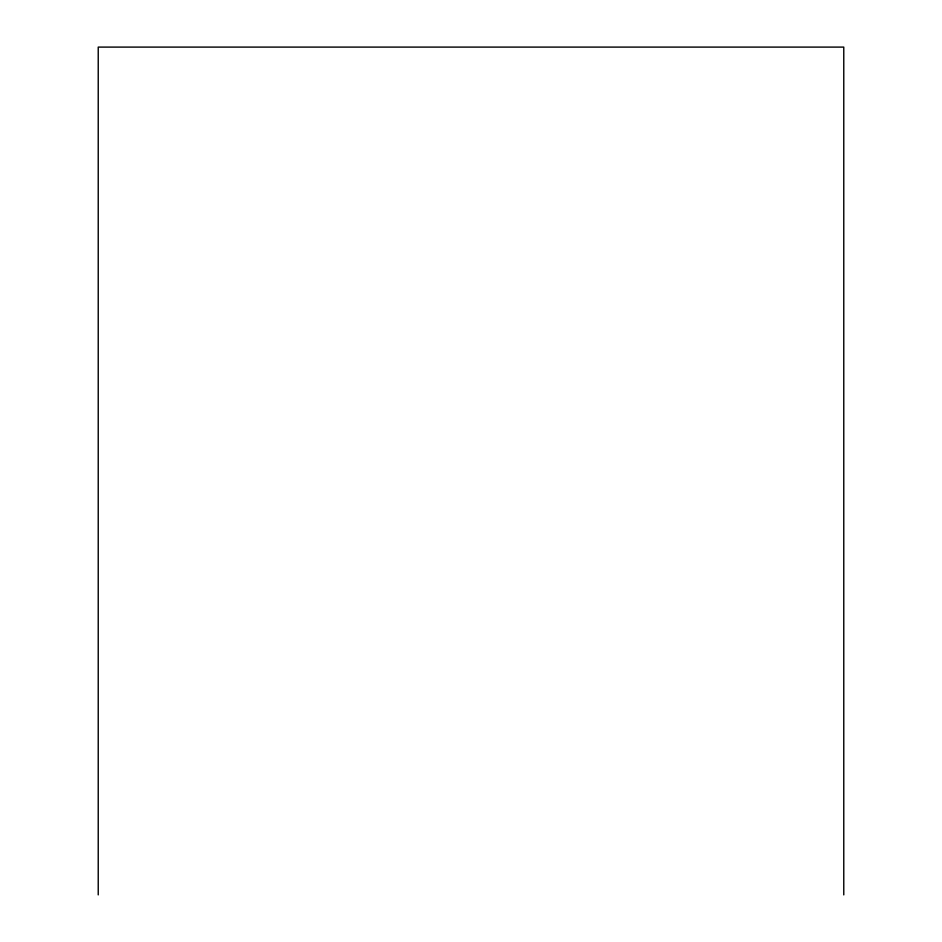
<?xml version="1.0" encoding="UTF-8"?>
<svg xmlns="http://www.w3.org/2000/svg" width="942" height="942" viewBox="0 0 942 942"><rect width="100%" height="100%" fill="white"/><g stroke="black" fill="none" stroke-linecap="round" stroke-linejoin="round"><path stroke-width="1.41" d="M843.773 894.9L843.773 47.1L98.227 47.1L98.227 894.9"/></g></svg>
